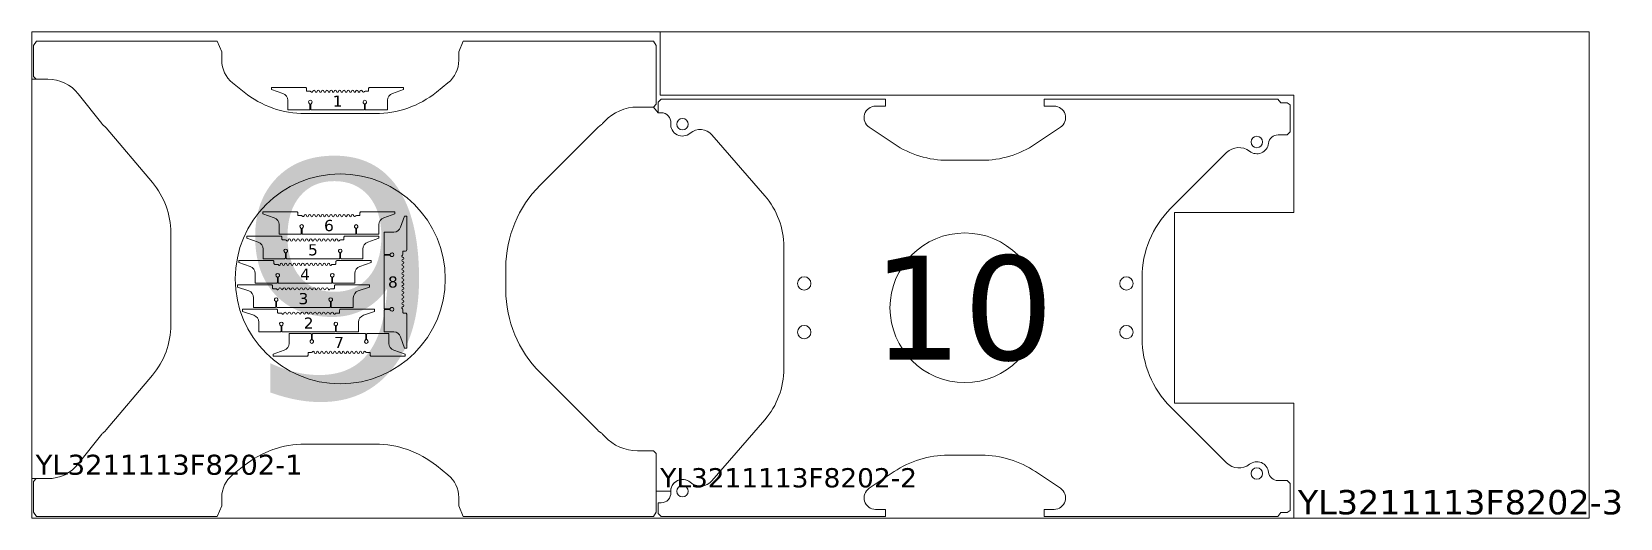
# Model space of a CAD drawing. Header units: inches. Extents: x 0 to 8160, y 0 to 2500.
import ezdxf
from ezdxf.enums import TextEntityAlignment as Align

# ---------------------------------------------------------------- set-up
doc = ezdxf.new("R2010")
doc.units = ezdxf.units.IN
doc.header["$MEASUREMENT"] = 0
doc.layers.get('0').update_dxf_attribs({"lineweight": 0})
doc.styles.get("Standard").update_dxf_attribs({"font": 'VERDANA.TTF'})

msp = doc.modelspace()

# ---------------------------------------------------------------- linework, layer by layer
at = {"color": 7, "linetype": 'Continuous', "lineweight": 0}
msp.add_lwpolyline([(0, 0), (0, 2500), (8000, 2500), (8000, 0)], close=True, dxfattribs=at)
for points in [[(3208.3, 2127.5), (3193.9, 2113.2), (3111.4, 2113.2, 0.207575), (2944, 2040.5), (2932.4, 2028.2, -0.03989), (2926.5, 2022.8), (2910.2, 2010.2, 0.03156), (2905.6, 2006.1), (2610.8, 1711.3, 0.198912), (2435.3, 1287.5), (2435.3, 1172.6, 0.198912), (2610.8, 748.8), (2905.6, 454.1, 0.03156), (2910.2, 450), (2926.5, 437.4, -0.03989), (2932.4, 431.9), (2944, 419.6, 0.207575), (3111.4, 347), (3193.9, 347), (3208.3, 332.6), (3208.3, 31.5), (3193, 9), (2216.7, 9), (2193.5, 63), (2193.5, 106.5, 0.226964), (2137.8, 222.8), (2078.7, 270.5, 0.171159), (1765.4, 380.9), (1403.9, 380.9, 0.171159), (1090.6, 270.5), (1031.5, 222.8, 0.226964), (975.8, 106.5), (975.8, 63), (952.6, 9), (24.3, 9), (9, 31.5), (9, 189.4), (23.4, 203.7), (82.4, 203.7, 0.229306), (238.8, 279.4), (359.2, 431.7, -0.039957), (364.7, 437.6), (377.9, 449.7, 0.031789), (382.3, 454.2), (619.6, 735, 0.177271), (714, 992.8), (714, 1467.3, 0.177271), (619.6, 1725.1), (382.3, 2005.9, 0.031789), (377.9, 2010.4), (364.7, 2022.5, -0.039957), (359.2, 2028.5), (238.8, 2180.7, 0.229306), (82.4, 2256.4), (23.4, 2256.4), (9, 2270.8), (9, 2428.7), (24.3, 2451.1), (952.6, 2451.1), (975.8, 2397.2), (975.8, 2353.6, 0.226964), (1031.5, 2237.3), (1090.6, 2189.7, 0.171159), (1403.9, 2079.2), (1765.4, 2079.2, 0.171159), (2078.7, 2189.7), (2137.8, 2237.3, 0.226964), (2193.5, 2353.6), (2193.5, 2397.2), (2216.7, 2451.1), (3193, 2451.1), (3208.3, 2428.7)], [(1910.1, 2214.3), (1910.1, 2203.2), (1852.3, 2183.3, 0.320103), (1827.1, 2148), (1827.1, 2098), (1716.5, 2098, -0.414214), (1712.8, 2101.6), (1712.8, 2126.9, -0.291336), (1714.9, 2130.2, 4.505313), (1707, 2130.2, -0.291336), (1709.1, 2126.9), (1709.1, 2101.6, -0.414214), (1705.5, 2098), (1436.5, 2098, -0.414214), (1432.8, 2101.6), (1432.8, 2126.9, -0.291336), (1434.9, 2130.2, 4.505313), (1427, 2130.2, -0.291336), (1429.1, 2126.9), (1429.1, 2101.6, -0.414214), (1425.5, 2098), (1314.8, 2098), (1314.8, 2148, 0.320103), (1289.6, 2183.3), (1231.8, 2203.2), (1231.8, 2214.3), (1406, 2214.3, -0.414214), (1411.6, 2208.6), (1411.6, 2198.6, 0.414214), (1416, 2194.3), (1429.7, 2194.3, -0.275273), (1434.7, 2191.3, 0.77822), (1443.8, 2193.6, -1), (1456.1, 2193.6, 1), (1465.8, 2193.6, -1), (1478.1, 2193.6, 1), (1487.8, 2193.6, -1), (1500.1, 2193.6, 1), (1509.8, 2193.6, -1), (1522.1, 2193.6, 1), (1531.8, 2193.6, -1), (1544.1, 2193.6, 1), (1553.8, 2193.6, -1), (1566.1, 2193.6, 1), (1575.8, 2193.6, -1), (1588.1, 2193.6, 1), (1597.8, 2193.6, -1), (1610.1, 2193.6, 1), (1619.8, 2193.6, -1), (1632.1, 2193.6, 1), (1641.8, 2193.6, -1), (1654.1, 2193.6, 1), (1663.8, 2193.6, -1), (1676.1, 2193.6, 1), (1685.8, 2193.6, -1), (1698.1, 2193.6, 0.77822), (1707.2, 2191.3, -0.275273), (1712.2, 2194.3), (1726, 2194.3, 0.414214), (1730.3, 2198.6), (1730.3, 2208.6, -0.414214), (1736, 2214.3)], [(6401.3, 9), (5199.8, 9), (5199.8, 45.3), (5251.1, 45.3, 0.741108), (5284.2, 154), (5156.6, 239.5, 0.148694), (4878.6, 324), (4707.3, 324, 0.148694), (4429.3, 239.5), (4301.7, 154, 0.741108), (4334.8, 45.3), (4386.1, 45.3), (4386.1, 9), (3232.7, 9), (3217.3, 24.4), (3217.3, 79.3), (3233.4, 79.3, 0.441135), (3282.6, 133.1, -0.673645), (3382.5, 184.7, 0.412926), (3494.1, 192.9), (3765.8, 506.5, 0.180379), (3863.3, 768), (3863.3, 1395.3, 0.180379), (3765.8, 1656.8), (3494.1, 1970.4, 0.412926), (3382.5, 1978.6, -0.673645), (3282.6, 2030.2, 0.441135), (3233.4, 2084), (3217.3, 2084), (3217.3, 2138.9), (3232.7, 2154.3), (4386.1, 2154.3), (4386.1, 2118), (4334.8, 2118, 0.741108), (4301.7, 2009.3), (4429.3, 1923.8, 0.148694), (4707.3, 1839.3), (4878.6, 1839.3, 0.148694), (5156.6, 1923.8), (5284.2, 2009.3, 0.741108), (5251.1, 2118), (5199.8, 2118), (5199.8, 2154.3), (6401.3, 2154.3), (6416.3, 2134.3), (6448.2, 2134.3), (6463.6, 2124), (6463.6, 1985.4), (6448.2, 1970), (6402.2, 1970, 0.379928), (6353.2, 1926.5, -0.584619), (6255.6, 1885.9, 0.379029), (6137.4, 1878.7), (5849.9, 1591.2, 0.198912), (5703.6, 1238.1), (5703.6, 925.2, 0.198912), (5849.9, 572.1), (6137.4, 284.6, 0.379029), (6255.6, 277.4, -0.584619), (6353.2, 236.8, 0.379928), (6402.2, 193.3), (6448.2, 193.3), (6463.6, 177.9), (6463.6, 39.3), (6448.2, 29), (6416.3, 29)], [(1865.6, 1575.3), (1865.6, 1564.1), (1807.8, 1544.2, 0.320103), (1782.6, 1508.9), (1782.6, 1459), (1672, 1459, -0.414214), (1668.3, 1462.6), (1668.3, 1487.8, -0.291336), (1670.4, 1491.1, 4.505313), (1662.5, 1491.1, -0.291336), (1664.6, 1487.8), (1664.6, 1462.6, -0.414214), (1661, 1459), (1392, 1459, -0.414214), (1388.3, 1462.6), (1388.3, 1487.8, -0.291336), (1390.4, 1491.1, 4.505313), (1382.5, 1491.1, -0.291336), (1384.6, 1487.8), (1384.6, 1462.6, -0.414214), (1381, 1459), (1270.3, 1459), (1270.3, 1508.9, 0.320103), (1245.1, 1544.2), (1187.3, 1564.1), (1187.3, 1575.3), (1361.5, 1575.3, -0.414214), (1367.1, 1569.6), (1367.1, 1559.6, 0.414214), (1371.5, 1555.3), (1385.2, 1555.3, -0.275273), (1390.2, 1552.3, 0.77822), (1399.3, 1554.6, -1), (1411.6, 1554.6, 1), (1421.3, 1554.6, -1), (1433.6, 1554.6, 1), (1443.3, 1554.6, -1), (1455.6, 1554.6, 1), (1465.3, 1554.6, -1), (1477.6, 1554.6, 1), (1487.3, 1554.6, -1), (1499.6, 1554.6, 1), (1509.3, 1554.6, -1), (1521.6, 1554.6, 1), (1531.3, 1554.6, -1), (1543.6, 1554.6, 1), (1553.3, 1554.6, -1), (1565.6, 1554.6, 1), (1575.3, 1554.6, -1), (1587.6, 1554.6, 1), (1597.3, 1554.6, -1), (1609.6, 1554.6, 1), (1619.3, 1554.6, -1), (1631.6, 1554.6, 1), (1641.3, 1554.6, -1), (1653.6, 1554.6, 0.77822), (1662.7, 1552.3, -0.275273), (1667.7, 1555.3), (1681.5, 1555.3, 0.414214), (1685.8, 1559.6), (1685.8, 1569.6, -0.414214), (1691.5, 1575.3)], [(1925.9, 874.8), (1914.8, 874.8), (1894.9, 932.6, 0.320103), (1859.6, 957.8), (1809.6, 957.8), (1809.6, 1068.4, -0.414214), (1813.3, 1072.1), (1838.5, 1072.1, -0.291336), (1841.8, 1070, 4.505313), (1841.8, 1077.9, -0.291336), (1838.5, 1075.8), (1813.3, 1075.8, -0.414214), (1809.6, 1079.4), (1809.6, 1348.4, -0.414214), (1813.3, 1352.1), (1838.5, 1352.1, -0.291336), (1841.8, 1350, 4.505313), (1841.8, 1357.9, -0.291336), (1838.5, 1355.8), (1813.3, 1355.8, -0.414214), (1809.6, 1359.4), (1809.6, 1470.1), (1859.6, 1470.1, 0.320103), (1894.9, 1495.2), (1914.8, 1553.1), (1925.9, 1553.1), (1925.9, 1378.9, -0.414214), (1920.3, 1373.3), (1910.3, 1373.3, 0.414214), (1905.9, 1368.9), (1905.9, 1355.1, -0.275273), (1903, 1350.2, 0.77822), (1905.3, 1341.1, -1), (1905.3, 1328.8, 1), (1905.3, 1319.1, -1), (1905.3, 1306.8, 1), (1905.3, 1297.1, -1), (1905.3, 1284.8, 1), (1905.3, 1275.1, -1), (1905.3, 1262.8, 1), (1905.3, 1253.1, -1), (1905.3, 1240.8, 1), (1905.3, 1231.1, -1), (1905.3, 1218.8, 1), (1905.3, 1209.1, -1), (1905.3, 1196.8, 1), (1905.3, 1187.1, -1), (1905.3, 1174.8, 1), (1905.3, 1165.1, -1), (1905.3, 1152.8, 1), (1905.3, 1143.1, -1), (1905.3, 1130.8, 1), (1905.3, 1121.1, -1), (1905.3, 1108.8, 1), (1905.3, 1099.1, -1), (1905.3, 1086.8, 0.77822), (1903, 1077.6, -0.275273), (1905.9, 1072.7), (1905.9, 1058.9, 0.414214), (1910.3, 1054.6), (1920.3, 1054.6, -0.414214), (1925.9, 1048.9)], [(1783.6, 1450), (1783.6, 1438.8), (1725.8, 1418.9, 0.320103), (1700.6, 1383.6), (1700.6, 1333.7), (1589.9, 1333.7, -0.414214), (1586.3, 1337.3), (1586.3, 1362.5, -0.291336), (1588.4, 1365.8, 4.505313), (1580.5, 1365.8, -0.291336), (1582.6, 1362.5), (1582.6, 1337.3, -0.414214), (1578.9, 1333.7), (1309.9, 1333.7, -0.414214), (1306.3, 1337.3), (1306.3, 1362.5, -0.291336), (1308.4, 1365.8, 4.505313), (1300.5, 1365.8, -0.291336), (1302.6, 1362.5), (1302.6, 1337.3, -0.414214), (1298.9, 1333.7), (1188.3, 1333.7), (1188.3, 1383.6, 0.320103), (1163.1, 1418.9), (1105.3, 1438.8), (1105.3, 1450), (1279.4, 1450, -0.414214), (1285.1, 1444.3), (1285.1, 1434.3, 0.414214), (1289.4, 1430), (1303.2, 1430, -0.275273), (1308.2, 1427, 0.77822), (1317.3, 1429.3, -1), (1329.6, 1429.3, 1), (1339.3, 1429.3, -1), (1351.6, 1429.3, 1), (1361.3, 1429.3, -1), (1373.6, 1429.3, 1), (1383.3, 1429.3, -1), (1395.6, 1429.3, 1), (1405.3, 1429.3, -1), (1417.6, 1429.3, 1), (1427.3, 1429.3, -1), (1439.6, 1429.3, 1), (1449.3, 1429.3, -1), (1461.6, 1429.3, 1), (1471.3, 1429.3, -1), (1483.6, 1429.3, 1), (1493.3, 1429.3, -1), (1505.6, 1429.3, 1), (1515.3, 1429.3, -1), (1527.6, 1429.3, 1), (1537.3, 1429.3, -1), (1549.6, 1429.3, 1), (1559.3, 1429.3, -1), (1571.6, 1429.3, 0.77822), (1580.7, 1427, -0.275273), (1585.7, 1430), (1599.4, 1430, 0.414214), (1603.8, 1434.3), (1603.8, 1444.3, -0.414214), (1609.4, 1450)], [(1742.6, 1324.7), (1742.6, 1313.5), (1684.8, 1293.6, 0.320103), (1659.6, 1258.3), (1659.6, 1208.4), (1549, 1208.4, -0.414214), (1545.3, 1212), (1545.3, 1237.2, -0.291336), (1547.4, 1240.5, 4.505313), (1539.5, 1240.5, -0.291336), (1541.6, 1237.2), (1541.6, 1212, -0.414214), (1538, 1208.4), (1269, 1208.4, -0.414214), (1265.3, 1212), (1265.3, 1237.2, -0.291336), (1267.4, 1240.5, 4.505313), (1259.5, 1240.5, -0.291336), (1261.6, 1237.2), (1261.6, 1212, -0.414214), (1258, 1208.4), (1147.3, 1208.4), (1147.3, 1258.3, 0.320103), (1122.2, 1293.6), (1064.3, 1313.5), (1064.3, 1324.7), (1238.5, 1324.7, -0.414214), (1244.1, 1319), (1244.1, 1309, 0.414214), (1248.5, 1304.7), (1262.3, 1304.7, -0.275273), (1267.2, 1301.7, 0.77822), (1276.3, 1304, -1), (1288.6, 1304, 1), (1298.3, 1304, -1), (1310.6, 1304, 1), (1320.3, 1304, -1), (1332.6, 1304, 1), (1342.3, 1304, -1), (1354.6, 1304, 1), (1364.3, 1304, -1), (1376.6, 1304, 1), (1386.3, 1304, -1), (1398.6, 1304, 1), (1408.3, 1304, -1), (1420.6, 1304, 1), (1430.3, 1304, -1), (1442.6, 1304, 1), (1452.3, 1304, -1), (1464.6, 1304, 1), (1474.3, 1304, -1), (1486.6, 1304, 1), (1496.3, 1304, -1), (1508.6, 1304, 1), (1518.3, 1304, -1), (1530.6, 1304, 0.77822), (1539.8, 1301.7, -0.275273), (1544.7, 1304.7), (1558.5, 1304.7, 0.414214), (1562.8, 1309), (1562.8, 1319, -0.414214), (1568.5, 1324.7)], [(1734.8, 1199.4), (1734.8, 1188.2), (1677, 1168.3, 0.320103), (1651.8, 1133), (1651.8, 1083.1), (1541.1, 1083.1, -0.414214), (1537.5, 1086.7), (1537.5, 1111.9, -0.291336), (1539.6, 1115.2, 4.505313), (1531.7, 1115.2, -0.291336), (1533.8, 1111.9), (1533.8, 1086.7, -0.414214), (1530.1, 1083.1), (1261.1, 1083.1, -0.414214), (1257.5, 1086.7), (1257.5, 1111.9, -0.291336), (1259.6, 1115.2, 4.505313), (1251.7, 1115.2, -0.291336), (1253.8, 1111.9), (1253.8, 1086.7, -0.414214), (1250.1, 1083.1), (1139.5, 1083.1), (1139.5, 1133, 0.320103), (1114.3, 1168.3), (1056.5, 1188.2), (1056.5, 1199.4), (1230.6, 1199.4, -0.414214), (1236.3, 1193.7), (1236.3, 1183.7, 0.414214), (1240.6, 1179.4), (1254.4, 1179.4, -0.275273), (1259.3, 1176.4, 0.77822), (1268.5, 1178.7, -1), (1280.8, 1178.7, 1), (1290.5, 1178.7, -1), (1302.8, 1178.7, 1), (1312.5, 1178.7, -1), (1324.8, 1178.7, 1), (1334.5, 1178.7, -1), (1346.8, 1178.7, 1), (1356.5, 1178.7, -1), (1368.8, 1178.7, 1), (1378.5, 1178.7, -1), (1390.8, 1178.7, 1), (1400.5, 1178.7, -1), (1412.8, 1178.7, 1), (1422.5, 1178.7, -1), (1434.8, 1178.7, 1), (1444.5, 1178.7, -1), (1456.8, 1178.7, 1), (1466.5, 1178.7, -1), (1478.8, 1178.7, 1), (1488.5, 1178.7, -1), (1500.8, 1178.7, 1), (1510.5, 1178.7, -1), (1522.8, 1178.7, 0.77822), (1531.9, 1176.4, -0.275273), (1536.8, 1179.4), (1550.6, 1179.4, 0.414214), (1555, 1183.7), (1555, 1193.7, -0.414214), (1560.6, 1199.4)], [(1761.3, 1074.1), (1761.3, 1062.9), (1703.5, 1043, 0.320103), (1678.3, 1007.7), (1678.3, 957.8), (1567.6, 957.8, -0.414214), (1564, 961.4), (1564, 986.6, -0.291336), (1566.1, 989.9, 4.505313), (1558.2, 989.9, -0.291336), (1560.3, 986.6), (1560.3, 961.4, -0.414214), (1556.6, 957.8), (1287.6, 957.8, -0.414214), (1284, 961.4), (1284, 986.6, -0.291336), (1286.1, 989.9, 4.505313), (1278.2, 989.9, -0.291336), (1280.3, 986.6), (1280.3, 961.4, -0.414214), (1276.6, 957.8), (1166, 957.8), (1166, 1007.7, 0.320103), (1140.8, 1043), (1083, 1062.9), (1083, 1074.1), (1257.1, 1074.1, -0.414214), (1262.8, 1068.4), (1262.8, 1058.4, 0.414214), (1267.1, 1054.1), (1280.9, 1054.1, -0.275273), (1285.9, 1051.1, 0.77822), (1295, 1053.4, -1), (1307.3, 1053.4, 1), (1317, 1053.4, -1), (1329.3, 1053.4, 1), (1339, 1053.4, -1), (1351.3, 1053.4, 1), (1361, 1053.4, -1), (1373.3, 1053.4, 1), (1383, 1053.4, -1), (1395.3, 1053.4, 1), (1405, 1053.4, -1), (1417.3, 1053.4, 1), (1427, 1053.4, -1), (1439.3, 1053.4, 1), (1449, 1053.4, -1), (1461.3, 1053.4, 1), (1471, 1053.4, -1), (1483.3, 1053.4, 1), (1493, 1053.4, -1), (1505.3, 1053.4, 1), (1515, 1053.4, -1), (1527.3, 1053.4, 1), (1537, 1053.4, -1), (1549.3, 1053.4, 0.77822), (1558.4, 1051.1, -0.275273), (1563.4, 1054.1), (1577.1, 1054.1, 0.414214), (1581.5, 1058.4), (1581.5, 1068.4, -0.414214), (1587.1, 1074.1)], [(1239.3, 832.5), (1239.3, 843.6), (1297.1, 863.5, 0.320103), (1322.3, 898.8), (1322.3, 948.8), (1433, 948.8, -0.414214), (1436.6, 945.1), (1436.6, 919.9, -0.291336), (1434.5, 916.6, 4.505313), (1442.4, 916.6, -0.291336), (1440.3, 919.9), (1440.3, 945.1, -0.414214), (1444, 948.8), (1713, 948.8, -0.414214), (1716.6, 945.1), (1716.6, 919.9, -0.291336), (1714.5, 916.6, 4.505313), (1722.4, 916.6, -0.291336), (1720.3, 919.9), (1720.3, 945.1, -0.414214), (1724, 948.8), (1834.6, 948.8), (1834.6, 898.8, 0.320103), (1859.8, 863.5), (1917.6, 843.6), (1917.6, 832.5), (1743.5, 832.5, -0.414214), (1737.8, 838.1), (1737.8, 848.1, 0.414214), (1733.5, 852.5), (1719.7, 852.5, -0.275273), (1714.7, 855.4, 0.77822), (1705.6, 853.1, -1), (1693.3, 853.1, 1), (1683.6, 853.1, -1), (1671.3, 853.1, 1), (1661.6, 853.1, -1), (1649.3, 853.1, 1), (1639.6, 853.1, -1), (1627.3, 853.1, 1), (1617.6, 853.1, -1), (1605.3, 853.1, 1), (1595.6, 853.1, -1), (1583.3, 853.1, 1), (1573.6, 853.1, -1), (1561.3, 853.1, 1), (1551.6, 853.1, -1), (1539.3, 853.1, 1), (1529.6, 853.1, -1), (1517.3, 853.1, 1), (1507.6, 853.1, -1), (1495.3, 853.1, 1), (1485.6, 853.1, -1), (1473.3, 853.1, 1), (1463.6, 853.1, -1), (1451.3, 853.1, 0.77822), (1442.2, 855.4, -0.275273), (1437.2, 852.5), (1423.5, 852.5, 0.414214), (1419.1, 848.1), (1419.1, 838.1, -0.414214), (1413.5, 832.5)]]:
    msp.add_lwpolyline(points, format="xyb", close=True)
at = {"color": 5, "linetype": 'Continuous', "lineweight": 0, "true_color": 0x0000ff}
msp.add_lwpolyline([(6483.6, 0), (6483.6, 592.1), (5869.9, 592.1), (5869.9, 1571.2), (6483.6, 1571.2), (6483.6, 2174.3), (3228.3, 2174.3), (3228.3, 2500), (8000, 2500), (8000, 0)], close=True, dxfattribs=at)
at = {"color": 6, "linetype": 'Continuous', "lineweight": 0, "true_color": 0xff00ff}
msp.add_lwpolyline([(6483.6, 0), (6483.6, 592.1), (5869.9, 592.1), (5869.9, 1571.2), (6483.6, 1571.2), (6483.6, 2174.3), (3228.3, 2174.3), (3228.3, 2500)], dxfattribs=at)
at = {"color": 5, "linetype": 'Continuous', "lineweight": 0, "true_color": 0x0000ff}
for points in [[(82.4, 2256.4, -0.229306), (238.8, 2180.7), (359.2, 2028.5, 0.039957), (364.7, 2022.5), (377.9, 2010.4, -0.031789), (382.3, 2005.9), (619.6, 1725.1, -0.177271), (714, 1467.3), (714, 992.8, -0.177271), (619.6, 735), (382.3, 454.2, -0.031789), (377.9, 449.7), (364.7, 437.6, 0.039957), (359.2, 431.7), (238.8, 279.4, -0.229306), (82.4, 203.7), (0, 203.7), (0, 2256.4)], [(2610.8, 1711.3), (2905.6, 2006.1, -0.03156), (2910.2, 2010.2), (2926.5, 2022.8, 0.03989), (2932.4, 2028.2), (2944, 2040.5, -0.207575), (3111.4, 2113.2), (3193.9, 2113.2), (3217.3, 2084), (3233.4, 2084, -0.441135), (3282.6, 2030.2, 0.673645), (3382.5, 1978.6, -0.412926), (3494.1, 1970.4), (3765.8, 1656.8, -0.180379), (3863.3, 1395.3), (3863.3, 768, -0.180379), (3765.8, 506.5), (3494.1, 192.9, -0.412926), (3382.5, 184.7, 0.641053), (3282.3, 138.7), (3208.3, 138.7), (3208.3, 332.6), (3193.9, 347), (3111.4, 347, -0.207575), (2944, 419.6), (2932.4, 431.9, 0.03989), (2926.5, 437.4), (2910.2, 450, -0.03156), (2905.6, 454.1), (2610.8, 748.8, -0.198912), (2435.3, 1172.6), (2435.3, 1287.5, -0.198912)]]:
    msp.add_lwpolyline(points, format="xyb", close=True, dxfattribs=at)
for centre, radius in [((3343, 2024.7), 29.4), ((6293, 1933.7), 29.4), ((1584.7, 1230.1), 539.4), ((4793, 1081.7), 384.4), ((3968, 1206.7), 34.4), ((5623, 1206.7), 34.3), ((3968, 956.7), 34.4), ((5623, 956.7), 34.3), ((6293, 229.7), 29.4), ((3343, 138.7), 29.4)]:
    msp.add_circle(centre, radius)

# ---------------------------------------------------------------- texts
at = {"color": 3, "linetype": 'Continuous', "lineweight": 0, "true_color": 0x00ff00}
for s, height, p in [('1', 57.5, (1571, 2143.4)), ('9', 1220.4, (1574.7, 1230.1)), ('6', 57.5, (1526.5, 1504.4)), ('5', 57.5, (1444.4, 1379.1)), ('10', 536, (4783.5, 1081.7)), ('4', 57.5, (1403.5, 1253.8)), ('8', 57.5, (1855, 1213.9)), ('3', 57.5, (1395.6, 1128.5)), ('2', 57.5, (1422.1, 1003.2)), ('7', 57.5, (1578.5, 903.4))]:
    msp.add_text(s, height=height, dxfattribs=at).set_placement(p, align=Align.MIDDLE)
at = {"color": 7, "linetype": 'Continuous', "lineweight": 0}
for s, height, p in [('YL3211113F8202-1', 102.632, (20, 223.7)), ('YL3211113F8202-2', 98.726, (3228.3, 158.7)), ('YL3211113F8202-3', 125, (6503.6, 20))]:
    msp.add_text(s, height=height, dxfattribs=at).set_placement(p)

doc.saveas('drawing.dxf')
